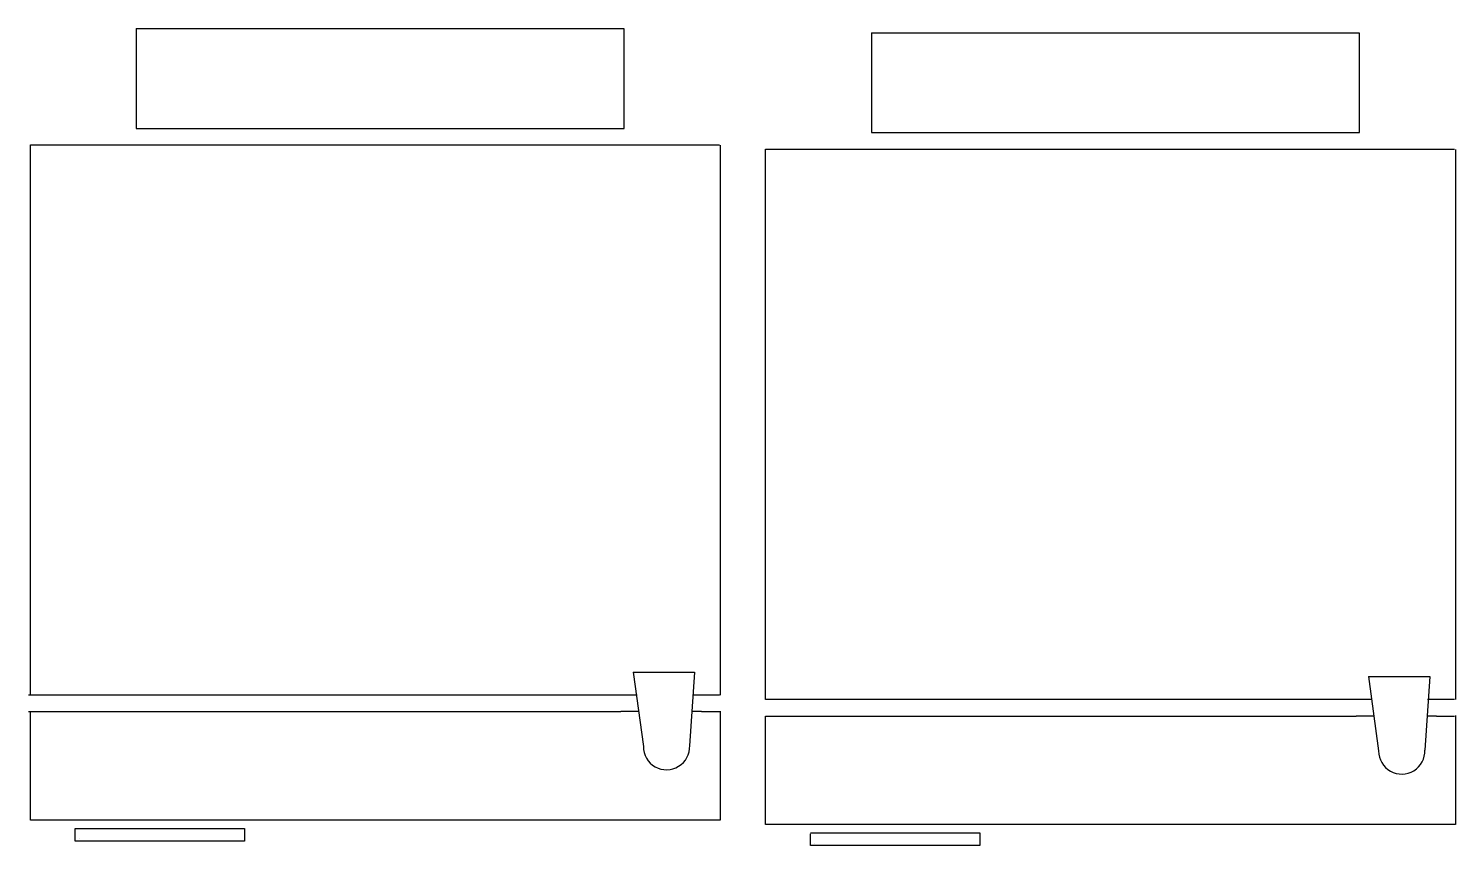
# Model space of a CAD drawing. Extents: x 35.1 to 36.36, y -52.24 to -51.51.
import ezdxf

# ---------------------------------------------------------------- set-up
doc = ezdxf.new("R2010")
doc.units = 0
doc.layers.get('0').update_dxf_attribs({"linetype": 'CONTINUOUS'})

msp = doc.modelspace()

# ---------------------------------------------------------------- linework, layer by layer
at = {"color": 0}
for p, q in [((35.196, -51.5137), (35.196, -51.602)), ((35.196, -51.5137), (35.6276, -51.5137)), ((35.6276, -51.602), (35.6276, -51.5141)), ((35.8461, -51.5176), (36.2777, -51.5176)), ((35.8461, -51.5176), (35.8461, -51.6058)), ((36.2777, -51.6058), (36.2777, -51.5179)), ((35.196, -51.602), (35.6276, -51.602)), ((35.8461, -51.6058), (36.2777, -51.6058)), ((35.1025, -51.6165), (35.7118, -51.6165)), ((35.1025, -52.1035), (35.1025, -51.6165)), ((35.7125, -51.6168), (35.7125, -52.1032)), ((35.7526, -51.6204), (36.3619, -51.6204)), ((35.7526, -52.1071), (35.7526, -51.6204)), ((36.3626, -51.6206), (36.3626, -52.1071)), ((35.6354, -52.0829), (35.6445, -52.1487)), ((35.6354, -52.0829), (35.6898, -52.0829)), ((35.6898, -52.0829), (35.6854, -52.148)), ((36.2856, -52.0868), (36.3399, -52.0868)), ((36.2856, -52.0868), (36.2946, -52.1526)), ((36.3399, -52.0868), (36.3356, -52.1518)), ((35.6223, -52.1032), (35.1008, -52.1032)), ((35.639, -52.1032), (35.6219, -52.1032)), ((35.6977, -52.1032), (35.6879, -52.1032)), ((35.7118, -52.1032), (35.6977, -52.1032)), ((36.2724, -52.1071), (35.7526, -52.1071)), ((36.2891, -52.1071), (36.272, -52.1071)), ((36.3479, -52.1071), (36.338, -52.1071)), ((36.3619, -52.1071), (36.3479, -52.1071)), ((35.1008, -52.1178), (35.6245, -52.1178)), ((35.1025, -52.2137), (35.1025, -52.1176)), ((35.6409, -52.1178), (35.6245, -52.1178)), ((35.6958, -52.1178), (35.6871, -52.1178)), ((35.6958, -52.1178), (35.7118, -52.1178)), ((35.7125, -52.1175), (35.7125, -52.2137)), ((35.7526, -52.1217), (36.2747, -52.1217)), ((35.7526, -52.2176), (35.7526, -52.1217)), ((36.291, -52.1217), (36.2747, -52.1217)), ((36.346, -52.1217), (36.3373, -52.1217)), ((36.346, -52.1217), (36.3619, -52.1217)), ((36.3626, -52.1214), (36.3626, -52.2176)), ((35.7125, -52.2137), (35.1025, -52.2137)), ((35.1421, -52.2211), (35.2919, -52.2211)), ((35.1421, -52.2323), (35.1421, -52.2211)), ((35.1421, -52.2219), (35.1421, -52.2219)), ((35.2919, -52.2211), (35.2919, -52.2323)), ((36.3626, -52.2176), (35.7526, -52.2176)), ((35.7923, -52.2249), (35.9421, -52.2249)), ((35.7923, -52.2362), (35.7923, -52.2258)), ((35.7923, -52.2258), (35.7923, -52.2258)), ((35.9421, -52.2249), (35.9421, -52.2362)), ((35.2919, -52.2323), (35.1421, -52.2323)), ((35.1459, -52.2304), (35.1459, -52.2304)), ((35.9421, -52.2362), (35.7923, -52.2362)), ((35.7961, -52.2343), (35.7961, -52.2343))]:
    msp.add_line(p, q, dxfattribs=at)
for centre in [(35.665, -52.1487), (36.3151, -52.1526)]:
    msp.add_arc(centre, 0.0205, 180, 2.1687, dxfattribs=at)

doc.saveas('drawing.dxf')
